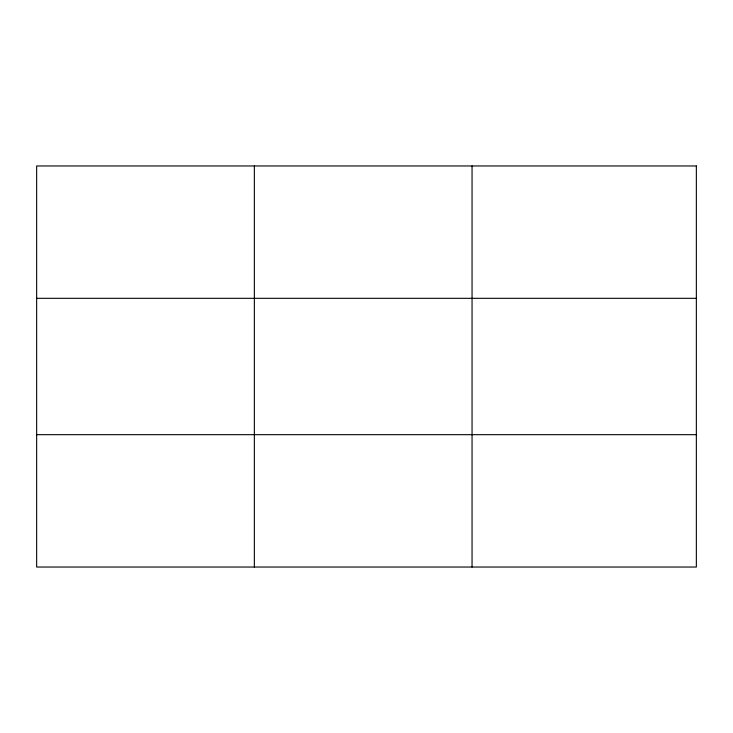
<?xml version="1.0" encoding="UTF-8"?>
<svg xmlns="http://www.w3.org/2000/svg" width="733" height="733" viewBox="0 0 733 733"><rect width="100%" height="100%" fill="white"/><g stroke="black" fill="none" stroke-linecap="round" stroke-linejoin="round"><path stroke-width="1.1" d="M254.351 567.04L254.351 165.96M472.052 567.04L472.052 165.96M36.65 298.322L696.35 298.322M36.65 434.678L696.35 434.678M696.35 165.96L696.35 567.04L36.65 567.04L36.65 165.96L696.35 165.96"/></g></svg>
